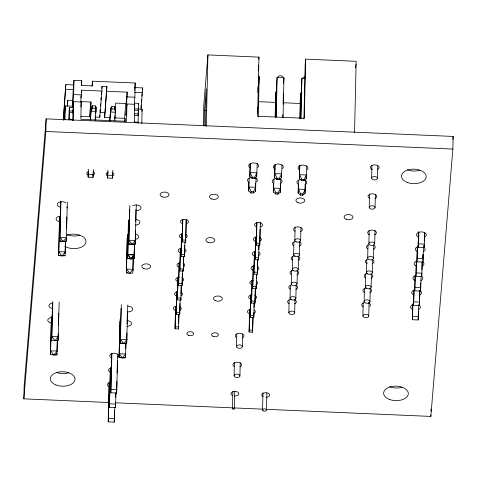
<?xml version="1.0" encoding="UTF-8"?>
<svg xmlns="http://www.w3.org/2000/svg" width="477" height="477" viewBox="0 0 477 477"><rect width="100%" height="100%" fill="white"/><g stroke="black" fill="none" stroke-linecap="round" stroke-linejoin="round"><path stroke-width="0.72" d="M69.237 112.453L69.386 107.367L73.273 107.534L73.13 112.828L69.266 112.489L69.064 120.079M138.074 123.304L138.402 110.348L134.514 110.181M108.673 402.505L23.85 398.844L24.136 386.233L46.156 118.862L453.15 136.44L452.864 149.057L430.844 416.421L266.41 409.32M23.85 398.844L45.87 131.473L46.156 118.862M57.443 339.988L56.894 354.828L53.776 355.037L50.479 354.566L51.319 317.616M51.564 316.072L50.479 354.566M59.172 301.977L58.093 340.471L54.968 340.673L51.677 340.202L52.53 302.513M52.756 301.708L51.677 340.202M59.536 216.284L58.647 255.451L61.944 255.922L65.063 255.714L65.605 240.873M59.744 216.218L58.647 255.451L65.063 255.714M56.93 353.35L56.894 354.828L52.619 354.649M56.996 350.398L57.234 340.053M60.746 201.181L59.84 241.088L63.137 241.559L66.261 241.356L67.358 202.123M60.937 201.854L59.84 241.088L66.261 241.356L66.345 237.659M58.242 333.817L58.093 340.471L55.243 340.351M58.427 325.69L58.713 313.127M63.232 120.174L65.802 84.602L73.583 84.936L73.953 80.38L81.734 80.72L81.627 85.449L92.317 85.908L92.425 81.179L135.194 83.028L134.872 97.219L134.228 105.047M63.471 119.995L65.802 84.602M65.009 119.614L65.319 105.888L73.1 106.222L73.47 101.667L81.251 102L80.857 119.345L126.542 121.319L126.936 103.974L134.711 104.308L134.299 122.5M67.591 106.097L67.722 100.277L72.582 100.486L73.583 84.936M65.116 253.502L65.385 241.678M68.903 119.685L69.386 107.367M66.541 228.793L66.81 216.969M67.013 208.097L67.048 206.624M72.45 106.311L72.582 100.486M72.939 113.174L73.023 109.597M73.064 107.575L73.1 106.222M72.945 120.49L73.154 112.655M73.041 120.586L73.47 101.667M72.695 105.96L73.631 94.571L73.953 80.38M80.822 102.024L81.519 90.177L101.929 91.059L102.036 86.331L106.896 86.54L104.636 117.467L110.187 117.706M93.349 169.49L92.997 177.396L88.138 177.182L88.275 171.285M89.581 116.805L90.702 102.12M88.138 177.182L88.489 169.281M95.299 120.645L96.151 107.45L95.346 105.918L92.431 105.793L91.292 107.242L90.499 119.721M95.346 105.918L95.293 108.285L96.062 111.391L91.202 111.183L92.377 108.154L92.431 105.793M92.997 177.396L93.087 173.706M94.911 117.044L99.776 117.253L99.818 115.231M104.636 117.467L106.896 86.54M112.793 170.331L112.441 178.231L107.581 178.022L107.713 172.125M107.581 178.022L107.933 170.116M114.796 120.77L115.589 108.291L114.79 106.759L111.874 106.633L110.73 108.076L109.877 121.277M114.79 106.759L114.736 109.12L115.5 112.232L110.64 112.023L111.821 108.995L111.874 106.633M112.441 178.231L112.578 172.334M114.796 407.453L114.253 422.085L108.225 421.823L109.114 382.614M108.225 421.823L109.34 382.041M115.989 392.988L115.446 407.62L109.418 407.358L110.306 368.149M109.418 407.358L110.533 367.576M117.73 354.113L116.644 393.042L110.813 392.786L111.701 353.582M110.813 392.786L111.916 353.123M114.253 422.085L114.522 410.25M115.446 407.62L115.512 404.657M115.678 397.263L115.78 392.821M116.644 393.042L116.913 381.201M117.098 373.068L117.384 360.493M119.894 321.289L119.071 357.5L122.362 357.977L125.487 357.768L126.029 342.927M124.575 118.314L125.695 103.634M120.15 319.012L119.071 357.5L125.487 357.768L125.552 354.81M124.98 121.265L125.046 118.35L115.07 117.914M121.051 308.41L120.264 343.142L123.561 343.613L126.679 343.41L127.764 304.916M121.343 304.648L120.264 343.142L126.679 343.41L126.918 333.059M126.286 102.811L126.381 98.447M126.936 103.974L126 115.362L127.204 92.15L106.788 91.268M127.174 238.112L126.387 272.844L129.678 273.315L132.803 273.112L133.345 258.266M127.466 234.35L126.387 272.844L127.812 272.904M128.432 220.791L127.58 258.48L130.877 258.957L133.995 258.749L134.538 243.902M125.689 348.902L125.821 342.987M127.872 254.724L134.287 254.992L130.877 258.957L127.872 254.724L128.659 219.861M129.559 209.26L128.772 243.991L132.069 244.468L135.188 244.26L136.285 205.032M127.115 324.193L127.401 311.63M129.851 205.504L128.772 243.991L135.188 244.26L135.51 230.218M134.305 110.217L134.711 104.308M134.758 90.284L135.194 83.028M132.85 270.894L133.119 259.071M133.995 258.749L134.079 254.927M134.281 246.186L134.329 243.842M134.538 243.777L133.995 258.623L130.871 258.826L127.58 258.355L129.714 258.445M135.706 221.352L135.975 209.528M138.086 115.249L138.402 110.348M138.551 109.161L138.682 103.342L134.514 103.163M141.788 123.656L142.116 109.203L134.335 108.869M141.103 109.489L142.599 87.917L134.818 87.583M178.958 314.468L178.505 328.963L175.047 328.814L175.548 306.812M175.047 328.814L175.679 306.252M180.145 300.003L179.698 314.498L176.24 314.349L176.752 291.614M176.24 314.349L176.872 291.787M181.338 285.538L180.89 300.033L177.426 299.884L177.945 277.149M177.426 299.884L178.064 277.322M182.548 270.34L182.083 285.568L178.619 285.419L179.137 262.684M178.619 285.419L179.251 262.857M178.505 328.963L178.559 326.763M178.642 323.096L178.839 314.295M183.723 256.608L183.269 271.103L179.811 270.954L180.33 248.219M179.811 270.954L180.443 248.392M179.698 314.498L179.948 303.497M184.915 242.143L184.462 256.638L181.004 256.489L181.516 233.754M181.004 256.489L181.636 233.927M186.286 219.611L185.654 242.173L182.196 242.024L182.691 220.022M180.89 300.033L180.92 298.566M181.022 294.166L181.224 285.365M182.196 242.024L182.828 219.462M182.083 285.568L182.345 273.834M183.269 271.103L183.323 268.903M183.406 265.236L183.603 256.435M184.462 256.638L184.712 245.637M185.654 242.173L185.702 239.973M185.786 236.306L186.155 220.171M203.321 125.856L203.798 105.029L207.924 54.915L258.957 57.121L257.616 116.239L304.29 118.254L305.632 59.136L356.164 61.318L354.542 132.707M204.168 126.017L204.52 110.503L206.302 88.859L205.468 125.809M206.302 126.304L207.924 54.915M232.442 408.58L232.824 391.736M234.106 375.697L234.404 362.454M234.374 408.759A0.972 0.572 1.3 0 0 233.038 408.133A0.972 0.572 1.3 0 0 232.812 409.111A0.972 0.572 1.3 0 0 234.374 408.759L234.767 391.188M236.514 346.457L236.795 333.954M239.937 375.948A2.922 1.711 1.3 0 0 235.686 374.278A2.922 1.711 1.3 0 0 235.441 377.241A2.922 1.711 1.3 0 0 239.937 375.948L240.235 362.705M242.346 346.713A2.922 1.711 1.3 0 0 238.089 345.044A2.922 1.711 1.3 0 0 237.85 348.001A2.922 1.711 1.3 0 0 242.346 346.713L242.626 334.204M256.018 178.362L255.487 191.307L253.221 193.066L250.985 192.97L248.648 191.009L248.833 182.816M249.179 178.064L248.648 191.009M257.228 163.152L256.68 176.842L254.414 178.601L252.178 178.505L249.841 176.544L250.127 163.885M250.371 163.605L249.841 176.544M253.025 317.664L252.577 332.159L249.119 332.01L249.632 309.281M249.119 332.01L249.751 309.454M254.217 303.199L253.77 317.694L250.306 317.545L250.824 294.816M250.306 317.545L250.944 294.989M255.428 288.007L254.962 303.229L251.498 303.08L252.017 280.351M251.498 303.08L252.13 280.524M256.602 274.275L256.149 288.764L252.691 288.615L253.209 265.886M252.691 288.615L253.323 266.059M255.487 191.307L255.672 183.114M257.347 113.067L257.485 107.158M257.818 92.377L257.95 86.462M258.301 70.948L258.439 65.033M252.577 332.159L252.911 317.497M257.795 259.81L257.341 274.299L253.883 274.15L254.396 251.421M253.883 274.15L254.515 251.594M256.68 176.842L256.727 174.606M258.301 105.339L258.534 94.911M258.772 84.483L259.19 76.755L258.254 75.974M258.278 116.972L259.19 76.755M253.77 317.694L253.883 312.56M254.002 307.426L254.104 303.032M258.999 244.612L258.534 259.834L255.076 259.685L255.589 236.956M255.076 259.685L255.708 237.129M260.359 222.813L259.726 245.369L256.262 245.22L256.781 222.491M254.962 303.229L255.29 288.567M256.262 245.22L256.9 222.664M256.149 288.764L256.268 283.63M256.387 278.496L256.483 274.102M257.341 274.299L257.675 259.637M258.534 259.834L258.653 254.7M258.767 249.572L258.868 245.172M259.726 245.369L260.09 229.24M260.209 224.107L260.239 222.64M262.565 409.976L262.952 392.988M266.458 410.053L266.846 393.066M280.774 179.43L280.243 192.374L277.978 194.139L275.742 194.044L273.404 192.082L273.589 183.883M275.116 116.853L275.587 96.002L275.915 91.995L277.048 91.113M273.941 179.137L273.404 192.082M275.342 117.318L275.915 91.995M281.967 164.964L281.436 177.909L279.17 179.674L276.934 179.579L274.597 177.617L274.883 164.953M275.968 117.288L276.779 81.537L277.107 77.53L279.373 75.765L281.609 75.867L283.946 77.829L283.052 117.3M275.128 164.672L274.597 177.617M276.213 117.002L277.107 77.53L283.946 77.829L283.582 83.32M280.243 192.374L280.428 184.182M281.436 177.909L281.502 174.934M282.801 117.58L282.873 114.605M283.105 104.177L283.344 93.748M288.847 312.697L289.134 300.134M290.04 298.232L290.326 285.669M291.232 283.767L291.53 270.465M292.425 269.302L292.705 256.739M293.611 254.837L293.898 242.274M294.804 240.372L295.108 227.07M294.679 312.948A2.922 1.711 1.3 0 0 290.427 311.278A2.922 1.711 1.3 0 0 290.183 314.242A2.922 1.711 1.3 0 0 294.679 312.948L294.983 299.771M305.53 180.503L305 193.441L302.74 195.206L300.504 195.111L298.161 193.149L298.352 184.957M299.854 118.672L300.343 97.07L300.671 93.063L301.804 92.18M295.871 298.483A2.922 1.711 1.3 0 0 291.62 296.813A2.922 1.711 1.3 0 0 291.375 299.777A2.922 1.711 1.3 0 0 295.871 298.483L296.169 285.306M298.697 180.205L298.161 193.149M300.099 118.385L300.671 93.063L302.042 93.122M306.723 166.038L306.192 178.982L303.932 180.741L301.691 180.646L299.353 178.684L299.639 166.026M300.725 118.356L301.863 78.598L304.129 76.839L305.244 76.886M297.064 284.018A2.922 1.711 1.3 0 0 292.812 282.348A2.922 1.711 1.3 0 0 292.568 285.312A2.922 1.711 1.3 0 0 297.064 284.018L297.362 270.841M299.902 164.994L299.353 178.684M300.951 118.821L301.863 78.598L305.286 78.747M298.256 269.553A2.922 1.711 1.3 0 0 294.005 267.883A2.922 1.711 1.3 0 0 293.76 270.847A2.922 1.711 1.3 0 0 298.256 269.553L298.554 256.376M299.449 255.088A2.922 1.711 1.3 0 0 295.191 253.418A2.922 1.711 1.3 0 0 294.953 256.382A2.922 1.711 1.3 0 0 299.449 255.088L299.747 241.911M300.635 240.623A2.922 1.711 1.3 0 0 296.384 238.953A2.922 1.711 1.3 0 0 296.139 241.917A2.922 1.711 1.3 0 0 300.635 240.623L300.939 227.446M303.938 118.779L305.167 64.83L305.632 59.136M305 193.441L305.185 185.249M306.192 178.982L306.276 175.256M362.919 315.893L363.218 302.716M364.112 301.428L364.41 288.251M365.304 286.969L365.603 273.786M366.491 272.504L366.777 260.054M367.684 258.039L367.982 244.856M369.228 207.334L369.526 194.091M368.876 243.574L369.174 230.391M371.637 178.1L371.917 165.591M368.751 316.15A2.922 1.711 1.3 0 0 364.5 314.48A2.922 1.711 1.3 0 0 364.255 317.438A2.922 1.711 1.3 0 0 368.751 316.15L369.055 302.841M369.943 301.685A2.922 1.711 1.3 0 0 365.692 300.015A2.922 1.711 1.3 0 0 365.448 302.973A2.922 1.711 1.3 0 0 369.943 301.685L370.23 289.116M371.136 287.22A2.922 1.711 1.3 0 0 366.885 285.55A2.922 1.711 1.3 0 0 366.64 288.507A2.922 1.711 1.3 0 0 371.136 287.22L371.422 274.651M372.328 272.755A2.922 1.711 1.3 0 0 368.071 271.085A2.922 1.711 1.3 0 0 367.833 274.042A2.922 1.711 1.3 0 0 372.328 272.755L372.626 259.446M373.515 258.29A2.922 1.711 1.3 0 0 369.264 256.62A2.922 1.711 1.3 0 0 369.019 259.577A2.922 1.711 1.3 0 0 373.515 258.29L373.801 245.721M375.059 207.59A2.922 1.711 1.3 0 0 370.808 205.921A2.922 1.711 1.3 0 0 370.563 208.878A2.922 1.711 1.3 0 0 375.059 207.59L375.357 194.342M374.707 243.825A2.922 1.711 1.3 0 0 370.456 242.155A2.922 1.711 1.3 0 0 370.212 245.112A2.922 1.711 1.3 0 0 374.707 243.825L375.011 230.516M377.468 178.35A2.922 1.711 1.3 0 0 373.217 176.681A2.922 1.711 1.3 0 0 372.972 179.638A2.922 1.711 1.3 0 0 377.468 178.35L377.748 165.841M418.74 304.731L418.192 319.972L412.355 319.721L412.706 304.201M412.355 319.721L412.921 303.742M419.915 291.006L419.378 305.507L413.547 305.256L413.881 290.475M413.547 305.256L414.096 290.016M421.102 276.541L420.571 291.042L414.74 290.791L415.091 275.271M414.74 290.791L415.288 275.551M422.312 261.336L421.763 276.577L415.932 276.326L416.284 260.806M415.932 276.326L416.481 261.086M423.498 247.497L422.956 262.111L416.928 261.849L417.262 247.074M416.928 261.849L417.488 246.496M417.405 258.445L417.673 246.621M424.703 232.293L424.148 247.646L418.12 247.384L418.472 231.87M418.12 247.384L418.675 232.031M418.597 243.98L418.866 232.156M418.192 319.972L418.371 311.845M419.378 305.507L419.432 303.289M419.516 299.598L419.718 290.731M420.571 291.042L420.756 282.915M421.763 276.577L421.811 274.358M421.912 269.928L422.097 261.801M422.855 258.295L422.938 254.599M422.956 262.111L423.123 254.724M423.958 247.527L424.011 245.309M424.148 247.646L424.196 245.428M424.297 240.998L424.482 232.871M430.844 416.421L430.88 414.936M430.964 411.228L431.011 409.004M127.872 254.593L130.871 258.826L134.287 254.861L127.872 254.593L127.58 258.48L129.72 258.57M64.174 119.799L65.319 105.888M67.233 106.198L67.722 100.277M72.993 110.95L73.1 109.585M81.323 85.699L81.734 80.72M80.875 98.006L81.048 95.871M81.34 92.311L81.519 90.177M80.84 106.985L81.251 102M92.013 86.164L92.425 81.179M90.236 120.055L91.292 107.242M95.156 119.548L95.448 115.994M95.621 113.854L96.151 107.45M99.943 111.797L100.122 109.615M100.42 105.977L100.599 103.795M100.897 100.158L101.142 97.242M101.38 94.333L101.559 92.15M101.857 88.513L102.036 86.331M99.776 117.253L101.929 91.059M109.674 120.896L110.73 108.076M115.207 107.522L115.571 103.08L126.268 103.539L127.204 92.15M114.713 118.97L115.005 115.41M115.184 113.27L115.589 108.291M124.807 121.247L125.046 118.35M138.193 109.263L138.318 107.784M138.563 104.827L138.682 103.342M140.953 107.909L141.192 104.946M141.436 101.983L141.621 99.765M141.925 96.062L142.11 93.844M142.414 90.141L142.599 87.917M141.931 111.397L142.116 109.203M258.778 59.255L258.957 57.121M250.985 192.97L251.093 191.659L248.976 187.002L255.815 187.3L253.329 191.76L253.221 193.066M252.178 178.505L252.285 177.2L250.169 172.543L257.008 172.835L254.521 177.295L254.414 178.601M275.742 194.044L275.855 192.732L273.738 188.075L280.571 188.367L278.091 192.827L277.978 194.139M276.934 179.579L277.042 178.267L274.925 173.61L281.764 173.902L279.278 178.362L279.17 179.674M300.504 195.111L300.611 193.799L298.495 189.142L305.328 189.441L302.847 193.895L302.74 195.206M301.691 180.646L301.804 179.334L299.687 174.677L306.52 174.976L304.04 179.435L303.932 180.741M355.615 67.955L355.92 64.27M452.906 139.415L453.15 136.44M138.282 115.47L134.365 115.476L134.365 115.082L134.431 113.729L138.318 113.896M65.695 89.33L73.476 89.67M134.711 92.311L142.492 92.651M258.653 101.684L275.778 102.424M283.225 102.746L300.349 103.485M73.631 94.571L81.412 94.905M127.097 96.879L134.872 97.219M80.577 101.565L91.274 102.03L90.052 116.835L80.786 116.436M204.52 110.503L205.909 110.563M92.377 108.154L95.293 108.285M111.821 108.995L114.736 109.12M69.302 110.914L73.19 111.081M99.884 112.524L104.743 112.733M69.117 119.19L73.005 119.357M134.246 122.005L138.133 122.172M45.87 131.473L452.864 149.057M252.285 177.2L254.521 177.295M277.042 178.267L279.278 178.362M301.804 179.334L304.04 179.435M88.376 174.338L93.236 174.546M107.814 175.178L112.673 175.387M251.093 191.659L253.329 191.76M275.855 192.732L278.091 192.827M300.611 193.799L302.847 193.895M418.407 243.854L424.435 244.117M182.363 239.997L185.821 240.146M256.429 243.192L259.893 243.342M417.22 258.319L423.242 258.582M181.171 254.462L184.629 254.611M255.243 257.658L258.701 257.807M416.212 272.91L422.044 273.16M179.978 268.927L183.436 269.076M254.05 272.123L257.508 272.272M415.02 287.375L420.851 287.625M178.786 283.392L182.25 283.541M252.858 286.588L256.316 286.737M413.827 301.84L419.659 302.09M177.593 297.857L181.057 298.006M251.665 301.053L255.129 301.202M412.641 316.305L418.472 316.555M176.407 312.322L179.865 312.471M250.473 315.518L253.937 315.667M175.214 326.787L178.672 326.936M249.286 329.983L252.744 330.132M111.093 389.369L116.925 389.62M115.368 402.797L232.186 407.841M233.67 407.907L262.69 409.159M109.71 403.828L115.732 404.085M108.517 418.293L114.546 418.55M401.92 387.294A12.36 7.25 1.3 0 1 389.572 386.758M419.79 170.319A12.36 7.25 1.3 0 1 407.441 169.788M79.617 235.286A12.36 7.25 1.3 0 1 67.275 234.75M68.599 372.895A12.36 7.25 1.3 0 1 56.25 372.364M66.655 235.298A12.36 7.25 1.3 0 1 83.427 237.063A12.36 7.25 1.3 0 1 81.811 246.949A12.36 7.25 1.3 0 1 64.848 246.311M250.306 167.934A4.943 2.898 1.3 0 1 249.829 163.957A4.943 2.898 1.3 0 1 256.566 163.551A4.943 2.898 1.3 0 1 257.813 167.487M255.135 177.921A4.943 2.898 1.3 0 1 256.62 181.952M249.113 182.399A4.943 2.898 1.3 0 1 247.694 179.489A4.943 2.898 1.3 0 1 251.415 177.468M274.996 169.001A4.943 2.898 1.3 0 1 274.519 165.024A4.943 2.898 1.3 0 1 281.257 164.619A4.943 2.898 1.3 0 1 282.503 168.554M279.826 178.988A4.943 2.898 1.3 0 1 280.136 183.74M273.804 183.466A4.943 2.898 1.3 0 1 272.385 180.55A4.943 2.898 1.3 0 1 276.105 178.535M299.687 170.068A4.943 2.898 1.3 0 1 299.21 166.091A4.943 2.898 1.3 0 1 305.948 165.686A4.943 2.898 1.3 0 1 307.194 169.615M304.517 180.056A4.943 2.898 1.3 0 1 304.827 184.808M298.495 184.533A4.943 2.898 1.3 0 1 297.171 181.439A4.943 2.898 1.3 0 1 301.446 179.555M418.818 305.036A4.943 2.898 1.3 0 1 418.454 309.478M412.79 309.519A4.943 2.898 1.3 0 1 413.207 304.505M420.01 290.571A4.943 2.898 1.3 0 1 419.641 295.013M413.982 295.054A4.943 2.898 1.3 0 1 414.394 290.04M422.246 276.928A4.943 2.898 1.3 0 1 420.833 280.548M415.175 280.589A4.943 2.898 1.3 0 1 415.586 275.575M422.389 261.64A4.943 2.898 1.3 0 1 422.026 266.083M416.367 266.124A4.943 2.898 1.3 0 1 416.779 261.11M423.582 247.175A4.943 2.898 1.3 0 1 423.218 251.617M417.56 251.659A4.943 2.898 1.3 0 1 417.971 246.645M418.746 237.194A4.943 2.898 1.3 0 1 417.608 232.895A4.943 2.898 1.3 0 1 424.989 232.842A4.943 2.898 1.3 0 1 424.411 237.152M93.248 171.774A3.894 2.284 1.3 0 1 92.955 175.268M88.501 175.303A3.894 2.284 1.3 0 1 88.257 171.559M112.155 172.364A3.894 2.284 1.3 0 1 112.399 176.108M107.939 176.144A3.894 2.284 1.3 0 1 108.267 172.197M372.412 169.579A4.382 2.57 1.3 0 1 371.398 165.775A4.382 2.57 1.3 0 1 377.939 165.722A4.382 2.57 1.3 0 1 377.42 169.544M369.431 198.229A4.382 2.57 1.3 0 1 369.359 194.491A4.382 2.57 1.3 0 1 375.727 194.765A4.382 2.57 1.3 0 1 375.041 198.474M299.151 241.803A4.382 2.57 1.3 0 1 299.425 246.013M293.814 245.774A4.382 2.57 1.3 0 1 292.61 243.079A4.382 2.57 1.3 0 1 296.235 241.368M373.223 244.999A4.382 2.57 1.3 0 1 373.497 249.215M367.886 248.97A4.382 2.57 1.3 0 1 368.846 244.814M294.387 299.663A4.382 2.57 1.3 0 1 294.661 303.873M289.05 303.634A4.382 2.57 1.3 0 1 287.846 300.939A4.382 2.57 1.3 0 1 291.471 299.228M368.459 302.859A4.382 2.57 1.3 0 1 369.77 306.431M363.116 306.83A4.382 2.57 1.3 0 1 364.082 302.674M295.007 231.309A4.382 2.57 1.3 0 1 294.935 227.565A4.382 2.57 1.3 0 1 301.303 227.845A4.382 2.57 1.3 0 1 300.617 231.548M369.675 234.785A4.382 2.57 1.3 0 1 368.661 230.981A4.382 2.57 1.3 0 1 375.202 230.928A4.382 2.57 1.3 0 1 374.689 234.75M297.958 256.268A4.382 2.57 1.3 0 1 298.232 260.478M292.622 260.239A4.382 2.57 1.3 0 1 291.417 257.544A4.382 2.57 1.3 0 1 295.042 255.833M372.03 259.464A4.382 2.57 1.3 0 1 372.304 263.68M367.29 263.715A4.382 2.57 1.3 0 1 367.654 259.279M296.766 270.733A4.382 2.57 1.3 0 1 297.04 274.943M291.429 274.704A4.382 2.57 1.3 0 1 290.225 272.009A4.382 2.57 1.3 0 1 293.856 270.298M370.838 273.929A4.382 2.57 1.3 0 1 371.112 278.145M365.501 277.9A4.382 2.57 1.3 0 1 364.297 275.211A4.382 2.57 1.3 0 1 367.928 273.5M295.579 285.198A4.382 2.57 1.3 0 1 295.847 289.408M290.237 289.169A4.382 2.57 1.3 0 1 291.203 285.007M369.645 288.394A4.382 2.57 1.3 0 1 369.919 292.61M364.905 292.645A4.382 2.57 1.3 0 1 363.009 289.891A4.382 2.57 1.3 0 1 366.735 287.965M236.687 337.662A4.382 2.57 1.3 0 1 236.616 333.924A4.382 2.57 1.3 0 1 242.984 334.198A4.382 2.57 1.3 0 1 242.298 337.907M234.308 366.592A4.382 2.57 1.3 0 1 234.237 362.854A4.382 2.57 1.3 0 1 240.599 363.128A4.382 2.57 1.3 0 1 239.919 366.837M110.557 372.388A4.382 2.57 1.3 0 1 110.926 367.952M111.749 357.923A4.382 2.57 1.3 0 1 110.437 354.351A4.382 2.57 1.3 0 1 116.489 353.672A4.382 2.57 1.3 0 1 117.801 357.243M109.364 386.853A4.382 2.57 1.3 0 1 109.734 382.417M263.077 396.673A3.953 2.319 1.3 0 1 263.548 393.054A3.953 2.319 1.3 0 1 269.451 394.252A3.953 2.319 1.3 0 1 266.244 397.317M232.752 395.594A3.953 2.319 1.3 0 1 232.502 391.796A3.953 2.319 1.3 0 1 238.667 393.048A3.953 2.319 1.3 0 1 234.702 395.988M135.885 219.444A4.865 2.856 1.3 0 1 139.892 222.455A4.865 2.856 1.3 0 1 135.42 225.09M132.642 205.79A4.865 2.856 1.3 0 1 140.721 206.762A4.865 2.856 1.3 0 1 135.987 210.625M60.102 221.841A4.865 2.856 1.3 0 1 56.101 218.836A4.865 2.856 1.3 0 1 60.567 216.194M60.662 207.274A4.865 2.856 1.3 0 1 58.182 202.868A4.865 2.856 1.3 0 1 66.029 202.916M135.325 234.01A4.865 2.856 1.3 0 1 138.688 236.544A4.865 2.856 1.3 0 1 136.064 239.281M51.134 322.995A4.865 2.856 1.3 0 1 47.76 320.091A4.865 2.856 1.3 0 1 51.588 317.491M52.953 308.631A4.865 2.856 1.3 0 1 48.946 305.811A4.865 2.856 1.3 0 1 52.78 303.026M126.924 320.651A4.865 2.856 1.3 0 1 131.557 323.525A4.865 2.856 1.3 0 1 127.079 326.346M128.116 306.186A4.865 2.856 1.3 0 1 132.743 309.239A4.865 2.856 1.3 0 1 127.645 311.88M179.471 306.532A3.953 2.319 1.3 0 1 179.716 310.33M175.19 310.366A3.953 2.319 1.3 0 1 173.479 307.874A3.953 2.319 1.3 0 1 176.842 306.139M181.2 292.318A3.953 2.319 1.3 0 1 180.908 295.865M176.383 295.901A3.953 2.319 1.3 0 1 176.711 291.894M181.85 277.602A3.953 2.319 1.3 0 1 182.101 281.4M177.575 281.436A3.953 2.319 1.3 0 1 175.858 278.944A3.953 2.319 1.3 0 1 179.221 277.209M183.579 263.387A3.953 2.319 1.3 0 1 183.287 266.935M178.768 266.971A3.953 2.319 1.3 0 1 179.096 262.964M184.235 248.672A3.953 2.319 1.3 0 1 184.48 252.47M179.96 252.506A3.953 2.319 1.3 0 1 178.243 250.014A3.953 2.319 1.3 0 1 181.606 248.278M185.964 234.457A3.953 2.319 1.3 0 1 185.672 238.005M181.147 238.041A3.953 2.319 1.3 0 1 181.481 234.034M182.339 223.576A3.953 2.319 1.3 0 1 181.576 220.04A3.953 2.319 1.3 0 1 187.622 220.302A3.953 2.319 1.3 0 1 186.286 223.743M256.411 226.772A3.953 2.319 1.3 0 1 255.648 223.242A3.953 2.319 1.3 0 1 261.694 223.498A3.953 2.319 1.3 0 1 260.359 226.945M260.037 237.659A3.953 2.319 1.3 0 1 259.744 241.207M255.219 241.237A3.953 2.319 1.3 0 1 253.508 238.75A3.953 2.319 1.3 0 1 256.87 237.015M258.844 252.124A3.953 2.319 1.3 0 1 258.552 255.672M254.026 255.702A3.953 2.319 1.3 0 1 252.315 253.215A3.953 2.319 1.3 0 1 255.678 251.48M257.115 266.333A3.953 2.319 1.3 0 1 257.359 270.137M252.84 270.167A3.953 2.319 1.3 0 1 251.123 267.68A3.953 2.319 1.3 0 1 254.485 265.945M256.459 281.054A3.953 2.319 1.3 0 1 256.167 284.602M251.647 284.632A3.953 2.319 1.3 0 1 249.93 282.145A3.953 2.319 1.3 0 1 253.293 280.41M254.73 295.263A3.953 2.319 1.3 0 1 254.98 299.067M250.455 299.097A3.953 2.319 1.3 0 1 248.738 296.611A3.953 2.319 1.3 0 1 252.1 294.875M254.08 309.984A3.953 2.319 1.3 0 1 253.788 313.532M249.262 313.562A3.953 2.319 1.3 0 1 247.551 311.076A3.953 2.319 1.3 0 1 250.914 309.34M66.553 237.594L63.137 241.559L60.132 237.325L66.553 237.594M65.355 251.957L61.944 255.922L58.939 251.689L65.355 251.957M135.48 240.503L132.069 244.468L129.064 240.235L135.48 240.503M58.385 336.708L54.968 340.673L51.969 336.44L58.385 336.708M57.192 351.072L53.776 355.037L50.771 350.804L57.192 351.072M133.095 269.35L129.678 273.315L126.679 269.082L133.095 269.35M126.971 339.648L123.561 343.613L120.556 339.38L126.971 339.648M125.779 354.012L122.362 357.977L119.363 353.743L125.779 354.012M389.286 399.374A12.36 7.25 1.3 0 0 408.318 393.907A12.36 7.25 1.3 0 0 390.317 386.847A12.36 7.25 1.3 0 0 389.286 399.374M407.155 182.399A12.36 7.25 1.3 0 0 426.188 176.937A12.36 7.25 1.3 0 0 408.187 169.872A12.36 7.25 1.3 0 0 407.155 182.399M55.964 384.975A12.36 7.25 1.3 0 0 74.996 379.513A12.36 7.25 1.3 0 0 56.996 372.448A12.36 7.25 1.3 0 0 55.964 384.975M211.532 198.957A4.448 2.606 1.3 0 0 218.383 196.995A4.448 2.606 1.3 0 0 211.901 194.449A4.448 2.606 1.3 0 0 211.532 198.957M297.946 202.689A4.448 2.606 1.3 0 0 304.797 200.722A4.448 2.606 1.3 0 0 298.322 198.182A4.448 2.606 1.3 0 0 297.946 202.689M207.96 242.352A4.448 2.606 1.3 0 0 214.805 240.384A4.448 2.606 1.3 0 0 208.33 237.844A4.448 2.606 1.3 0 0 207.96 242.352M215.538 300.748A4.448 2.606 1.3 0 0 222.383 298.781A4.448 2.606 1.3 0 0 215.908 296.241A4.448 2.606 1.3 0 0 215.538 300.748M162.15 196.828A4.448 2.606 1.3 0 0 169.001 194.86A4.448 2.606 1.3 0 0 162.52 192.32A4.448 2.606 1.3 0 0 162.15 196.828M346.135 219.289A4.448 2.606 1.3 0 0 352.986 217.321A4.448 2.606 1.3 0 0 346.511 214.781A4.448 2.606 1.3 0 0 346.135 219.289M143.851 268.617A4.448 2.606 1.3 0 0 150.696 266.649A4.448 2.606 1.3 0 0 144.221 264.109A4.448 2.606 1.3 0 0 143.851 268.617M188.433 335.337A3.405 1.997 1.3 0 0 193.68 333.828A3.405 1.997 1.3 0 0 188.719 331.885A3.405 1.997 1.3 0 0 188.433 335.337M213.124 336.404A3.405 1.997 1.3 0 0 218.371 334.896A3.405 1.997 1.3 0 0 213.404 332.952A3.405 1.997 1.3 0 0 213.124 336.404M263.125 410.792A1.944 1.139 1.3 0 0 266.387 410.345A1.944 1.139 1.3 0 0 264.025 408.902A1.944 1.139 1.3 0 0 263.125 410.792"/></g></svg>
